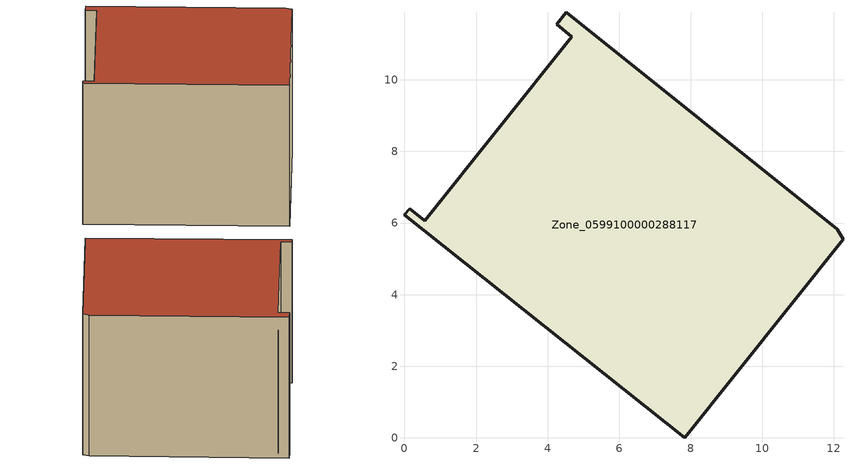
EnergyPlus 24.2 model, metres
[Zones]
Zone_0599100000288117
 floor ground (C_G): 12.25,5.54 7.83,0 0,6.23 0.14,6.4 0.56,6.06 4.67,11.21 4.25,11.55 4.52,11.89 12.09,5.83 z0.42
 wall outside (C_F): 12.09,5.83 4.52,11.89 4.25,11.55 4.67,11.21 0.56,6.06 0.14,6.4 0,6.23 7.83,0 12.25,5.54 12.09,5.83 z0.42:8.37
 roof outside (C_R): 7.83,0 12.25,5.54 12.09,5.83 4.52,11.89 4.25,11.55 4.67,11.21 0.56,6.06 0.14,6.4 0,6.23 z8.37
[BUILDING]
Pand.0599100000288117: North Axis=0; Terrain=City; Loads Convergence Tolerance Value=0.04; Temperature Convergence Tolerance Value=0.4; Solar Distribution=FullExterior; Maximum Number of Warmup Days=25; Minimum Number of Warmup Days=1
[Site:Location]
Rotterdam.The.Hague.AP_ZH_NLD Design_Conditions: Latitude=51.96; Longitude=4.45; Time Zone=1; Elevation=-4.5
[SITE:GROUNDTEMPERATURE:BUILDINGSURFACE]
18, 18, 18, 18, 18, 18, 18, 18, 18, 18, 18, 18
[MATERIAL] Thermal Absorptance=0.9; Solar Absorptance=0.7; Visible Absorptance=0.7
Name | Roughness | Thickness | Conductivity | Density | Specific Heat
G.TC.1965-1974 | MediumSmooth | 0.15 | 0.882353 | 540 | 1210
F.TC.1965-1974 | Rough | 0.3 | 0.697674 | 1920 | 840
R.TC.1965-1974 | MediumRough | 0.2 | 0.232558 | 1500 | 1000
[CONSTRUCTION]
C_G: G.TC.1965-1974
C_F: F.TC.1965-1974
C_R: R.TC.1965-1974
[ZONE]
Zone_0599100000288117: Type=1; Multiplier=1; Ceiling Height=Autocalculate; Volume=Autocalculate; Floor Area=autocalculate; Part of Total Floor Area=Yes
[ZONEINFILTRATION:DESIGNFLOWRATE]
Infil_Zone_0599100000288117: Zone or ZoneList or Space or SpaceList=Zone_0599100000288117; Schedule=AlwaysOn; Design Flow Rate Calculation Method=Flow/Area; Flow Rate per Floor Area=0.003; Constant Term Coefficient=1; Temperature Term Coefficient=0; Velocity Term Coefficient=0; Velocity Squared Term Coefficient=0
[HVACTEMPLATE:ZONE:IDEALLOADSAIRSYSTEM]
Zone_0599100000288117: Maximum Heating Supply Air Temperature=50; Minimum Cooling Supply Air Temperature=13; Maximum Heating Supply Air Humidity Ratio=0.0156; Minimum Cooling Supply Air Humidity Ratio=0.0077; Heating Limit=NoLimit; Cooling Limit=NoLimit; Dehumidification Control Type=ConstantSensibleHeatRatio; Cooling Sensible Heat Ratio=0.7; Dehumidification Setpoint=60; Humidification Control Type=None; Humidification Setpoint=30; Outdoor Air Method=None; Outdoor Air Flow Rate per Person=0.00944; Outdoor Air Flow Rate per Zone Floor Area=0; Outdoor Air Flow Rate per Zone=0; Demand Controlled Ventilation Type=None; Outdoor Air Economizer Type=NoEconomizer; Heat Recovery Type=None; Sensible Heat Recovery Effectiveness=0.7; Latent Heat Recovery Effectiveness=0.65
[ZONECONTROL:THERMOSTAT]
ThermostatControl_Zone_0599100000288117: Zone or ZoneList=Zone_0599100000288117; Control Type Schedule=DualSetpointControlType; Control 1=Thermostat_Zone_0599100000288117; Temperature Difference Between Cutout And Setpoint=0
[THERMOSTATSETPOINT:DUALSETPOINT]
Thermostat_Zone_0599100000288117: Heating Setpoint Temperature Schedule=HeatingSetpoint_Zone_0599100000288117; Cooling Setpoint Temperature Schedule=CoolingSetpoint_Zone_0599100000288117
[SCHEDULE:COMPACT]
HeatingSetpoint_Zone_0599100000288117: Through: 12/31, For: AllDays, Until: 24:00, 21
CoolingSetpoint_Zone_0599100000288117: Through: 12/31, For: AllDays, Until: 24:00, 24
DualSetpointControlType: Through: 12/31, For: AllDays, Until: 24:00, 4
AlwaysOn: Through: 12/31, For: AllDays, Until: 24:00, 1
